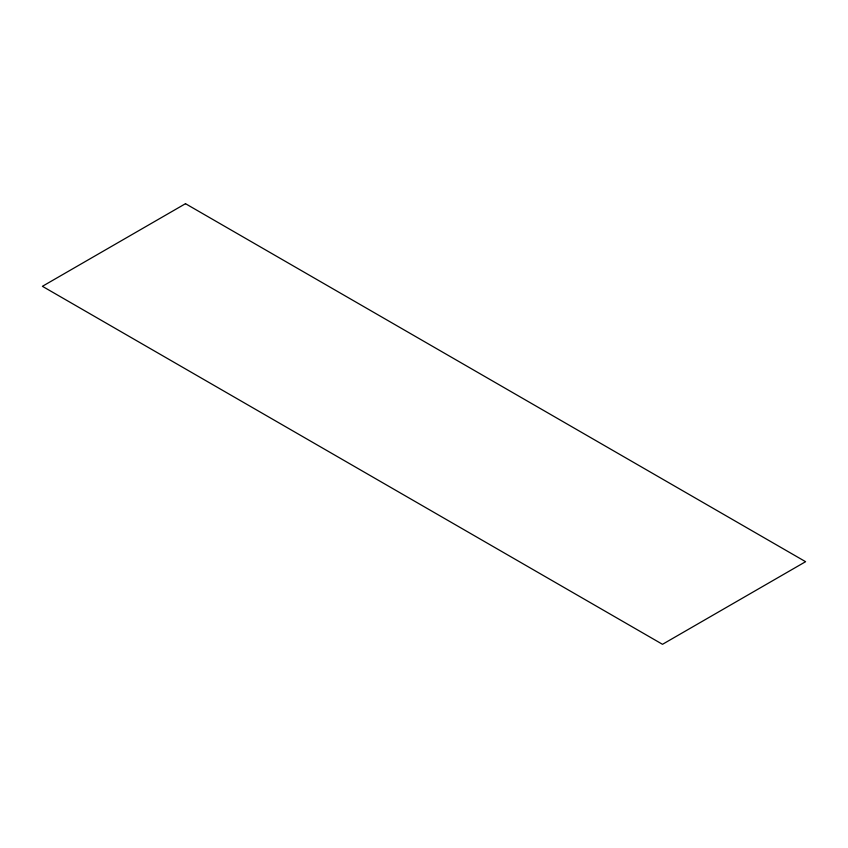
<?xml version="1.0" encoding="UTF-8"?>
<svg xmlns="http://www.w3.org/2000/svg" width="848" height="848" viewBox="0 0 848 848"><rect width="100%" height="100%" fill="white"/><g stroke="black" fill="none" stroke-linecap="round" stroke-linejoin="round"><path stroke-width="1.27" d="M185.5 203.69L42.4 286.306L662.5 644.31L805.6 561.694L185.5 203.69"/></g></svg>
